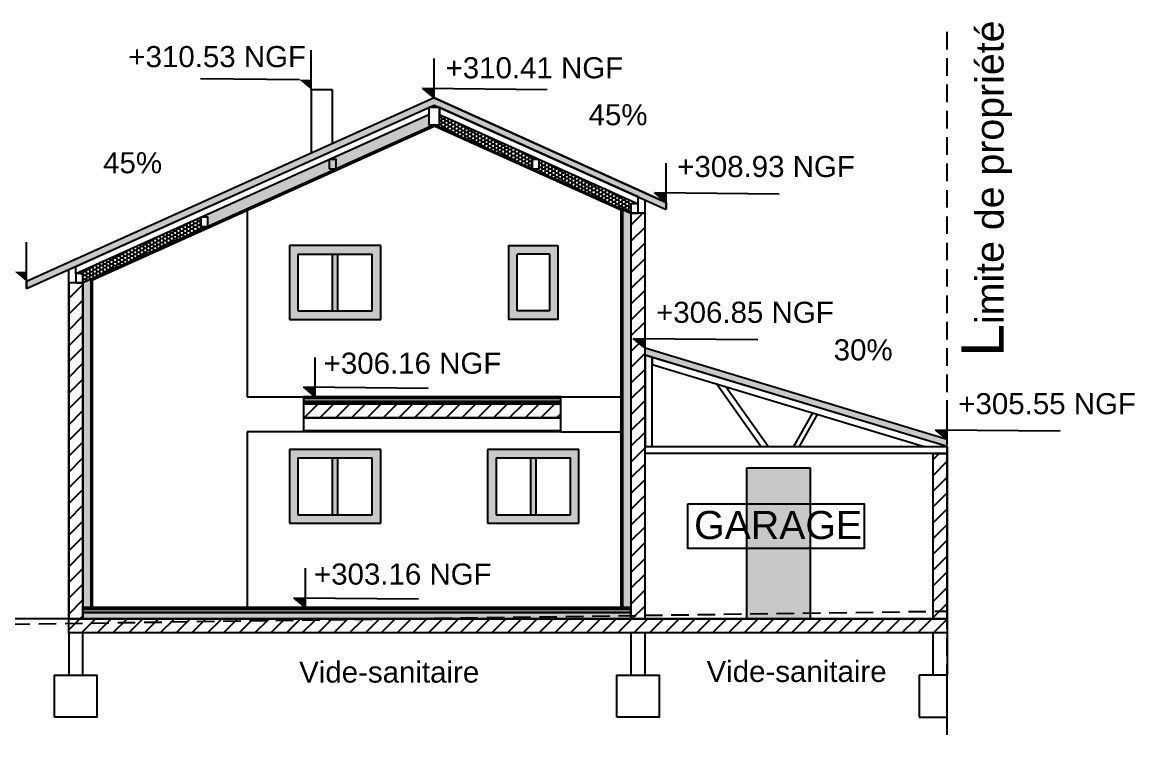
# Model space of a CAD drawing. Header units: millimetres. Extents: x 3.3 to 31.3, y 2.1 to 31.8.
# Drawn here: x 14.53 to 30.36, y 4.12 to 14.26 of the extents above; entities that cross this region are included whole.
import ezdxf

# ---------------------------------------------------------------- set-up
doc = ezdxf.new("R2010")
doc.units = ezdxf.units.MM
doc.linetypes.add('CACHE', pattern=[0.375, 0.25, -0.125])
for name, color, linetype in [('Charpente', 7, 'Continuous'), ('Cotations', 1, 'Continuous'), ('Limites', 7, 'Continuous'), ('Maison', 7, 'Continuous'), ('Menuiseries', 7, 'Continuous'), ('Murs', 7, 'Continuous'), ('Structure', 7, 'Continuous'), ('Texte', 7, 'Continuous'), ('Toiture', 7, 'Continuous')]:
    doc.layers.add(name, color=color, linetype=linetype)
doc.layers.add('Débord toiture', color=7, linetype='Continuous', true_color=0x171717)
doc.layers.add('Surf Menuiserie', color=7, linetype='Continuous', true_color=0x171717)
doc.styles.get("Standard").update_dxf_attribs({"font": 'arial.ttf'})
pattern_1 = [(0, (-2052.56598, -1473.26106), (0.047625, 0.02749630645), [0.03175, -0.0635]), (120, (-2052.56598, -1473.26106), (-0.0476249999, 0.02749630663), [0.03175, -0.0635]), (60, (-2052.56598, -1473.26106), (1e-10, 0.05499261308), [-0.0635, 0.03175])]
pattern_2 = [(45, (-2052.56598, -1473.26106), (-0.112253202, 0.112253202), [])]

msp = doc.modelspace()

# ---------------------------------------------------------------- hatches: boundary and pattern name
at = {"layer": 'Charpente'}
h = msp.add_hatch(dxfattribs=at)
h.set_pattern_fill('HONEY', color=256, scale=0.01)
h.set_pattern_definition(pattern_1)
h.paths.add_polyline_path([(20.391, 12.802), (20.316, 12.802), (20.316, 12.948), (18.896, 12.309), (18.996, 12.309), (18.996, 12.174)])
h.paths.add_polyline_path([(18.996, 12.174), (18.996, 12.309), (18.896, 12.309), (17.391, 11.632), (17.391, 11.452)])
h.paths.add_polyline_path([(17.391, 11.632), (17.072, 11.488), (17.172, 11.488), (17.172, 11.353), (17.391, 11.452)])
h = msp.add_hatch(dxfattribs=at)
h.set_pattern_fill('HONEY', color=256, scale=0.01)
h.set_pattern_definition(pattern_1)
h.paths.add_polyline_path([(20.466, 12.948), (20.466, 12.768), (21.787, 12.174), (21.787, 12.354)])
h = msp.add_hatch(dxfattribs=at)
h.set_pattern_fill('HONEY', color=256, scale=0.01)
h.set_pattern_definition(pattern_1)
h.paths.add_polyline_path([(21.887, 12.309), (21.887, 12.129), (23.191, 11.542), (23.191, 11.722)])
h = msp.add_hatch(dxfattribs=at)
h.set_pattern_fill('HONEY', color=256, scale=0.01)
h.set_pattern_definition(pattern_1)
h.paths.add_polyline_path([(23.191, 11.542), (23.071, 11.596), (23.071, 5.932), (23.191, 5.932)])
h = msp.add_hatch(dxfattribs=at)
h.set_pattern_fill('ANSI31', color=256, scale=0.05)
h.set_pattern_definition(pattern_2)
h.paths.add_polyline_path([(23.391, 11.532), (23.191, 11.532), (23.191, 5.772), (23.391, 5.772)])
h.paths.add_polyline_path([(15.391, 10.542), (15.191, 10.542), (15.191, 5.772), (15.391, 5.772), (15.391, 5.862), (15.391, 5.912), (15.391, 5.932)])
h = msp.add_hatch(dxfattribs=at)
h.set_pattern_fill('HONEY', color=256, scale=0.01)
h.set_pattern_definition(pattern_1)
h.paths.add_polyline_path([(17.172, 11.353), (17.072, 11.353), (17.072, 11.488), (15.291, 10.687), (15.391, 10.687), (15.391, 10.552)])
h = msp.add_hatch(dxfattribs=at)
h.set_pattern_fill('HONEY', color=256, scale=0.01)
h.set_pattern_definition(pattern_1)
h.paths.add_polyline_path([(15.511, 10.606), (15.391, 10.552), (15.391, 5.932), (15.511, 5.932)])
h = msp.add_hatch(dxfattribs=at)
h.set_pattern_fill('ANSI31', color=256, scale=0.05)
h.set_pattern_definition([(45, (-2052.90598, -1473.26106), (-0.112253202, 0.112253202), [])])
h.paths.add_polyline_path([(22.191, 8.632), (22.191, 8.832), (18.531, 8.832), (18.531, 8.632)])
h = msp.add_hatch(dxfattribs=at)
h.set_pattern_fill('ANSI31', color=256, scale=0.05)
h.set_pattern_definition(pattern_2)
h.paths.add_polyline_path([(27.691, 8.122), (27.491, 8.122), (27.491, 5.772), (27.691, 5.772)])
h = msp.add_hatch(dxfattribs=at)
h.set_pattern_fill('ANSI31', color=256, scale=0.05)
h.set_pattern_definition(pattern_2)
h.paths.add_polyline_path([(15.191, 5.572), (27.691, 5.572), (27.691, 5.772), (15.191, 5.772)])
at = {"layer": 'Cotations', "transparency": 33554687}
h = msp.add_hatch(color=256, dxfattribs=at)
h.dxf.hatch_style = 1
h.paths.add_polyline_path([(18.474, 13.442), (18.641, 13.302), (18.641, 13.441)])
h = msp.add_hatch(color=256, dxfattribs=at)
h.dxf.hatch_style = 1
h.paths.add_polyline_path([(20.224, 13.322), (20.391, 13.182), (20.391, 13.321)])
h = msp.add_hatch(color=256, dxfattribs=at)
h.dxf.hatch_style = 1
h.paths.add_polyline_path([(23.525, 11.837), (23.692, 11.696), (23.692, 11.835)])
h = msp.add_hatch(color=256, dxfattribs=at)
h.dxf.hatch_style = 1
h.paths.add_polyline_path([(14.422, 10.712), (14.59, 10.571), (14.59, 10.71)])
h = msp.add_hatch(color=256, dxfattribs=at)
h.dxf.hatch_style = 1
h.paths.add_polyline_path([(23.224, 9.762), (23.391, 9.622), (23.391, 9.761)])
h = msp.add_hatch(color=256, dxfattribs=at)
h.dxf.hatch_style = 1
h.paths.add_polyline_path([(18.531, 9.072), (18.699, 8.932), (18.699, 9.071)])
h = msp.add_hatch(color=256, dxfattribs=at)
h.dxf.hatch_style = 1
h.paths.add_polyline_path([(27.524, 8.462), (27.691, 8.322), (27.691, 8.461)])
h = msp.add_hatch(color=256, dxfattribs=at)
h.dxf.hatch_style = 1
h.paths.add_polyline_path([(18.393, 6.072), (18.561, 5.932), (18.561, 6.071)])
at = {"layer": 'Débord toiture', "transparency": 33554687}
h = msp.add_hatch(color=256, dxfattribs=at)
h.dxf.hatch_style = 1
h.paths.add_polyline_path([(20.391, 13.082), (14.59, 10.471), (14.59, 10.571), (20.391, 13.182), (23.692, 11.696), (23.692, 11.596)])
h = msp.add_hatch(color=256, dxfattribs=at)
h.dxf.hatch_style = 1
h.paths.add_polyline_path([(27.691, 8.322), (27.691, 8.222), (23.391, 9.522), (23.391, 9.622)])
at = {"layer": 'Structure'}
h = msp.add_hatch(color=256, dxfattribs=at)
h.dxf.hatch_style = 1
h.paths.add_polyline_path([(22.191, 8.912), (18.531, 8.912), (18.531, 8.862), (22.191, 8.862)])
h = msp.add_hatch(dxfattribs=at)
h.set_pattern_fill('HONEY', color=256, scale=0.01)
h.set_pattern_definition([(0, (-1934.739142, -1500.704028), (0.047625, 0.02749630645), [0.03175, -0.0635]), (120, (-1934.739142, -1500.704028), (-0.0476249999, 0.02749630663), [0.03175, -0.0635]), (60, (-1934.739142, -1500.704028), (1e-10, 0.05499261308), [-0.0635, 0.03175])])
h.paths.add_polyline_path([(22.191, 8.862), (18.531, 8.862), (18.531, 8.832), (22.191, 8.832)])
h = msp.add_hatch(color=256, dxfattribs=at)
h.dxf.hatch_style = 1
h.paths.add_polyline_path([(23.191, 5.912), (15.391, 5.912), (15.391, 5.862), (23.191, 5.862)])
h = msp.add_hatch(dxfattribs=at)
h.set_pattern_fill('HONEY', color=256, scale=0.01)
h.set_pattern_definition(pattern_1)
h.paths.add_polyline_path([(23.191, 5.862), (15.391, 5.862), (15.391, 5.772), (23.191, 5.772)])
at = {"layer": 'Surf Menuiserie', "transparency": 33554687}
h = msp.add_hatch(color=256, dxfattribs=at)
h.dxf.hatch_style = 1
h.paths.add_polyline_path([(21.451, 11.082), (22.151, 11.082), (22.151, 10.032), (21.451, 10.032)])
h.paths.add_polyline_path([(21.571, 10.152), (22.031, 10.152), (22.031, 10.962), (21.571, 10.962)], flags=16)
h.paths.add_polyline_path([(18.331, 11.082), (19.631, 11.082), (19.631, 10.032), (18.331, 10.032)])
h.paths.add_polyline_path([(18.451, 10.962), (18.451, 10.152), (19.511, 10.152), (19.511, 10.962)], flags=16)
h.paths.add_polyline_path([(18.941, 10.962), (19.021, 10.962), (19.021, 10.152), (18.941, 10.152)], flags=0)
h.paths.add_polyline_path([(21.151, 8.182), (22.451, 8.182), (22.451, 7.132), (21.151, 7.132)])
h.paths.add_polyline_path([(22.331, 7.252), (22.331, 8.062), (21.271, 8.062), (21.271, 7.252)], flags=16)
h.paths.add_polyline_path([(21.761, 8.062), (21.841, 8.062), (21.841, 7.252), (21.761, 7.252)], flags=0)
h.paths.add_polyline_path([(18.331, 8.182), (19.631, 8.182), (19.631, 7.132), (18.331, 7.132)])
h.paths.add_polyline_path([(18.451, 8.062), (18.451, 7.252), (19.511, 7.252), (19.511, 8.062)], flags=16)
h.paths.add_polyline_path([(18.941, 8.062), (19.021, 8.062), (19.021, 7.252), (18.941, 7.252)], flags=0)
h = msp.add_hatch(color=256, dxfattribs=at)
h.dxf.hatch_style = 1
h.paths.add_polyline_path([(19.021, 10.152), (18.941, 10.152), (18.941, 10.962), (19.021, 10.962)])
h = msp.add_hatch(color=256, dxfattribs=at)
h.dxf.hatch_style = 1
h.paths.add_polyline_path([(21.761, 8.062), (21.841, 8.062), (21.841, 7.252), (21.761, 7.252)])
h.paths.add_polyline_path([(19.021, 7.252), (18.941, 7.252), (18.941, 8.062), (19.021, 8.062)])
at = {"layer": 'Surf Menuiserie', "transparency": 33554508}
h = msp.add_hatch(color=256, dxfattribs=at)
h.dxf.hatch_style = 1
h.paths.add_polyline_path([(25.741, 7.922), (24.841, 7.922), (24.841, 5.772), (25.741, 5.772)])

# ---------------------------------------------------------------- linework, layer by layer
at = {"linetype": 'CACHE'}
msp.add_line((5.39, 5.572), (27.691, 5.882), dxfattribs=at)
msp.add_line((27.691, 5.772), (27.691, 5.882))
at = {"layer": 'Charpente'}
for p, q in [((15.291, 10.787), (20.316, 13.048)), ((23.291, 11.777), (20.466, 13.048)), ((20.466, 13.048), (20.466, 12.948)), ((15.291, 10.687), (20.316, 12.948)), ((20.466, 12.948), (23.291, 11.677)), ((20.391, 12.802), (15.391, 10.552)), ((15.511, 10.586), (20.391, 12.782)), ((23.191, 11.542), (20.391, 12.802)), ((20.391, 12.802), (20.391, 12.782)), ((20.391, 12.782), (20.391, 12.802)), ((23.071, 11.576), (20.391, 12.782)), ((23.291, 11.677), (23.291, 11.777)), ((23.191, 11.542), (23.191, 11.522)), ((15.291, 10.687), (15.291, 10.787)), ((15.391, 10.552), (15.391, 10.532)), ((25.038, 8.222), (24.407, 9.115)), ((25.142, 8.222), (24.54, 9.075)), ((17.731, 8.932), (18.531, 8.932)), ((22.191, 8.932), (23.051, 8.932)), ((25.508, 8.222), (25.776, 8.701)), ((25.589, 8.222), (25.845, 8.68)), ((17.731, 8.432), (17.731, 5.932)), ((18.531, 8.432), (17.731, 8.432)), ((22.191, 8.432), (23.051, 8.432))]:
    msp.add_line(p, q, dxfattribs=at)
for points in [[(20.316, 12.802), (20.466, 12.802), (20.466, 13.048), (20.316, 13.048)], [(18.896, 12.174), (18.996, 12.174), (18.996, 12.309), (18.896, 12.309)], [(21.787, 12.174), (21.887, 12.174), (21.887, 12.309), (21.787, 12.309)], [(23.071, 5.932), (23.051, 5.932), (23.051, 11.585), (23.071, 11.576)], [(23.191, 5.932), (23.071, 5.932), (23.071, 11.596), (23.191, 11.542)], [(23.191, 11.542), (23.291, 11.542), (23.291, 11.677), (23.191, 11.677)], [(17.072, 11.353), (17.172, 11.353), (17.172, 11.488), (17.072, 11.488)], [(23.191, 5.772), (23.391, 5.772), (23.391, 11.542), (23.191, 11.542)], [(15.291, 10.552), (15.391, 10.552), (15.391, 10.687), (15.291, 10.687)], [(15.391, 5.932), (15.511, 5.932), (15.511, 10.606), (15.391, 10.552)], [(15.191, 5.772), (15.391, 5.772), (15.391, 10.552), (15.191, 10.552)], [(15.511, 5.932), (15.531, 5.932), (15.531, 10.595), (15.511, 10.586)], [(23.391, 8.222), (23.491, 8.222), (23.491, 9.492), (23.391, 9.522)], [(18.531, 8.912), (22.191, 8.912), (22.191, 8.932), (18.531, 8.932)], [(18.531, 8.862), (22.191, 8.862), (22.191, 8.912), (18.531, 8.912)], [(18.531, 8.832), (22.191, 8.832), (22.191, 8.862), (18.531, 8.862)], [(18.531, 8.632), (22.191, 8.632), (22.191, 8.832), (18.531, 8.832)], [(18.531, 8.452), (22.191, 8.452), (22.191, 8.632), (18.531, 8.632)], [(22.191, 8.432), (18.531, 8.432), (18.531, 8.452), (22.191, 8.452)], [(27.691, 8.122), (23.391, 8.122), (23.391, 8.222), (27.691, 8.222)], [(27.691, 5.772), (27.491, 5.772), (27.491, 8.122), (27.691, 8.122)], [(15.391, 5.912), (23.191, 5.912), (23.191, 5.932), (15.391, 5.932)], [(15.391, 5.862), (23.191, 5.862), (23.191, 5.912), (15.391, 5.912)], [(15.391, 5.772), (23.191, 5.772), (23.191, 5.862), (15.391, 5.862)], [(15.191, 5.772), (27.691, 5.772), (27.691, 5.572), (15.191, 5.572)]]:
    msp.add_lwpolyline(points, close=True, dxfattribs=at)
for points in [[(20.316, 12.948), (20.316, 12.802), (20.391, 12.802), (18.996, 12.174), (18.996, 12.309), (18.896, 12.309), (20.316, 12.948)], [(20.391, 12.802), (20.466, 12.802), (20.466, 12.948), (21.887, 12.309), (21.787, 12.309), (21.787, 12.174), (20.391, 12.802), (20.466, 12.802)], [(21.787, 12.174), (21.887, 12.174), (21.887, 12.309), (23.291, 11.677), (23.191, 11.677), (23.191, 11.542), (21.787, 12.174)], [(15.291, 10.687), (17.072, 11.488), (17.072, 11.353), (17.172, 11.353), (15.391, 10.552), (15.391, 10.687), (15.291, 10.687)], [(23.491, 9.492), (23.491, 9.392), (27.361, 8.222), (27.691, 8.222), (23.491, 9.492)]]:
    msp.add_lwpolyline(points, dxfattribs=at)
at = {"layer": 'Cotations'}
for p, q in [((18.641, 13.302), (18.641, 13.862)), ((20.391, 13.182), (20.391, 13.742)), ((18.474, 13.442), (17.064, 13.456)), ((20.391, 13.182), (20.224, 13.322)), ((20.224, 13.322), (21.997, 13.305)), ((23.692, 11.696), (23.692, 12.256)), ((23.692, 11.696), (23.525, 11.837)), ((23.525, 11.837), (25.298, 11.82)), ((14.59, 10.571), (14.59, 11.131)), ((23.391, 9.622), (23.391, 10.182)), ((23.391, 9.622), (23.224, 9.762)), ((23.224, 9.762), (24.997, 9.745)), ((18.699, 8.932), (18.699, 9.492)), ((18.699, 8.932), (18.531, 9.072)), ((18.531, 9.072), (20.304, 9.055)), ((27.691, 8.322), (27.691, 8.882)), ((27.691, 8.322), (27.524, 8.462)), ((27.524, 8.462), (29.297, 8.445)), ((18.561, 5.932), (18.561, 6.492)), ((18.561, 5.932), (18.393, 6.072)), ((18.393, 6.072), (20.166, 6.055))]:
    msp.add_line(p, q, dxfattribs=at)
at = {"layer": 'Limites', "linetype": 'CACHE'}
msp.add_line((27.691, 4.123), (27.691, 14.207), dxfattribs=at)
at = {"layer": 'Limites'}
msp.add_line((27.691, 5.772), (8.332, 5.772), dxfattribs=at)
at = {"layer": 'Maison', "transparency": 33554636}
for points in [[(23.443, 12.306, 0, 0.4, 0), (22.906, 12.498, 0, 0, 0), (22.118, 12.779, 0, 0, 0)], [(15.59, 11.584, 0, 0.4, 0), (16.127, 11.776, 0, 0, 0), (16.916, 12.058, 0, 0, 0)], [(26.93, 8.96, 0, 0.4, 0), (26.393, 9.152, 0, 0, 0), (25.604, 9.434, 0, 0, 0)]]:
    msp.add_lwpolyline(points, format="xyseb", dxfattribs=at)
at = {"layer": 'Menuiseries'}
for p, q in [((19.631, 11.082), (18.331, 11.082)), ((18.331, 11.082), (18.331, 10.032)), ((19.631, 10.032), (19.631, 11.082)), ((18.451, 10.962), (18.451, 10.152)), ((18.451, 10.962), (19.511, 10.962)), ((18.941, 10.962), (18.941, 10.152)), ((19.021, 10.152), (19.021, 10.962)), ((19.511, 10.152), (19.511, 10.962)), ((21.571, 10.152), (21.571, 10.962)), ((22.031, 10.962), (22.031, 10.152)), ((14.59, 10.471), (14.59, 10.571)), ((18.451, 10.152), (19.511, 10.152)), ((18.941, 10.152), (19.021, 10.152)), ((22.031, 10.152), (21.571, 10.152)), ((18.331, 10.032), (19.631, 10.032)), ((19.631, 8.182), (18.331, 8.182)), ((18.331, 8.182), (18.331, 7.132)), ((19.631, 7.132), (19.631, 8.182)), ((21.151, 8.182), (21.151, 7.132)), ((22.451, 8.182), (21.151, 8.182)), ((22.451, 8.182), (21.801, 8.182)), ((22.451, 7.132), (22.451, 8.182)), ((18.451, 8.062), (18.451, 7.252)), ((18.451, 8.062), (19.511, 8.062)), ((18.941, 8.062), (18.941, 7.252)), ((19.021, 7.252), (19.021, 8.062)), ((19.511, 7.252), (19.511, 8.062)), ((21.271, 8.062), (21.271, 7.252)), ((21.271, 8.062), (22.331, 8.062)), ((21.761, 8.062), (21.761, 7.252)), ((21.841, 7.252), (21.841, 8.062)), ((22.331, 7.252), (22.331, 8.062)), ((24.841, 5.772), (24.841, 7.922)), ((24.841, 7.922), (25.741, 7.922)), ((25.741, 7.922), (25.741, 5.772)), ((18.331, 7.132), (19.631, 7.132)), ((18.451, 7.252), (19.511, 7.252)), ((18.941, 7.252), (19.021, 7.252)), ((21.151, 7.132), (22.451, 7.132)), ((21.271, 7.252), (22.331, 7.252)), ((21.761, 7.252), (21.841, 7.252)), ((25.741, 5.772), (24.841, 5.772))]:
    msp.add_line(p, q, dxfattribs=at)
for points in [[(22.151, 11.082), (22.151, 10.032), (21.451, 10.032), (21.451, 11.082), (22.151, 11.082)], [(22.031, 10.962), (22.031, 10.962), (21.571, 10.962)]]:
    msp.add_lwpolyline(points, dxfattribs=at)
at = {"layer": 'Murs'}
for p, q in [((23.391, 5.772), (23.391, 11.732)), ((17.731, 11.585), (17.731, 8.932)), ((15.191, 5.772), (15.191, 10.742)), ((23.391, 9.402), (23.391, 9.502)), ((23.391, 5.772), (23.391, 9.402)), ((27.691, 8.102), (27.691, 8.202)), ((27.691, 5.772), (27.691, 8.102)), ((27.691, 5.772), (15.191, 5.772))]:
    msp.add_line(p, q, dxfattribs=at)
at = {"layer": 'Structure'}
for p, q in [((15.191, 5.572), (15.191, 4.972)), ((15.391, 4.972), (15.391, 5.572)), ((23.191, 5.572), (23.191, 4.972)), ((23.391, 4.972), (23.391, 5.572)), ((27.491, 4.972), (27.491, 5.572)), ((27.691, 5.572), (27.691, 4.972)), ((27.491, 4.972), (27.291, 4.972)), ((27.291, 4.972), (27.291, 4.372)), ((27.691, 4.972), (27.491, 4.972)), ((27.691, 4.372), (27.691, 4.972)), ((27.291, 4.372), (27.691, 4.372))]:
    msp.add_line(p, q, dxfattribs=at)
for points in [[(14.991, 4.372), (14.991, 4.972), (15.391, 4.972)], [(15.391, 4.972), (15.591, 4.972), (15.591, 4.372), (14.991, 4.372)], [(22.991, 4.372), (22.991, 4.972), (23.391, 4.972)], [(23.391, 4.972), (23.591, 4.972), (23.591, 4.372), (22.991, 4.372)]]:
    msp.add_lwpolyline(points, dxfattribs=at)
at = {"layer": 'Texte', "transparency": 33554636}
msp.add_lwpolyline([(24.002, 7.408), (26.511, 7.408), (26.511, 6.773), (24.002, 6.773)], close=True, dxfattribs=at)
at = {"layer": 'Toiture'}
for p, q in [((18.641, 13.302), (18.641, 12.394)), ((18.641, 13.302), (18.941, 13.302)), ((18.941, 13.302), (18.941, 12.529)), ((20.391, 13.182), (14.59, 10.571)), ((20.391, 13.182), (23.692, 11.696)), ((14.59, 10.471), (20.391, 13.082)), ((20.391, 13.082), (23.692, 11.596)), ((23.692, 11.696), (23.692, 11.596)), ((27.691, 8.322), (23.391, 9.622)), ((27.691, 8.222), (23.391, 9.522))]:
    msp.add_line(p, q, dxfattribs=at)
msp.add_lwpolyline([(23.692, 11.596), (23.692, 11.696), (20.391, 13.182), (14.59, 10.571), (14.59, 10.471), (20.391, 13.082), (23.692, 11.596)], dxfattribs=at)

# ---------------------------------------------------------------- texts
at = {"layer": 'Cotations', "char_height": 0.3, "attachment_point": 1}
for s, width, heights, insert in [('+310.53 NGF', 2.85786, [0.522], (16.04, 13.921)), ('+310.41 NGF', 4.07924, [0.613], (20.553, 13.762)), ('+308.93 NGF', 3.03917, [0.559], (23.849, 12.357)), ('+306.16 NGF', 3.69713, [0.613], (18.819, 9.559)), ('+305.55 NGF', 3.02995, [0.558], (27.848, 8.983)), ('+303.16 NGF', 3.69713, [0.613], (18.681, 6.559))]:
    msp.add_mtext_dynamic_manual_height_columns(s, width=width, gutter_width=12.5, heights=heights, dxfattribs=dict(at, insert=insert))
at = {"layer": 'Cotations'}
note = msp.add_mtext_dynamic_manual_height_columns('+306.85 NGF\\P', width=3.00291, gutter_width=12.5, heights=[0.45, 0], dxfattribs=dict(at, insert=(23.548, 10.283), char_height=0.3, attachment_point=1))
at = {"layer": 'Texte', "insert": (28.613, 9.501), "char_height": 0.6, "attachment_point": 7, "rotation": 90}
msp.add_mtext_dynamic_manual_height_columns('L{\\H0.66667x;imite de propriété}', width=699.54282, gutter_width=12.5, heights=[0.882], dxfattribs=at)
at = {"layer": 'Texte', "transparency": 33554636, "attachment_point": 1}
for s, width, heights, insert, char_height in [('45%', 1.31922, [0], (22.588, 13.094), 0.3), ('45%', 1.31922, [0], (15.681, 12.411), 0.3), ('30%', 1.31922, [0], (26.075, 9.749), 0.3), ('GARAGE', 2.51012, [0.53], (24.089, 7.307), 0.4)]:
    msp.add_mtext_dynamic_manual_height_columns(s, width=width, gutter_width=12.5, heights=heights, dxfattribs=dict(at, insert=insert, char_height=char_height))
at = {"layer": 'Texte', "char_height": 0.3, "attachment_point": 1}
for insert in [(18.47, 5.165), (24.266, 5.174)]:
    msp.add_mtext_dynamic_manual_height_columns('Vide-sanitaire', width=2.8014, gutter_width=12.5, heights=[0.208], dxfattribs=dict(at, insert=insert))

doc.saveas('drawing.dxf')
